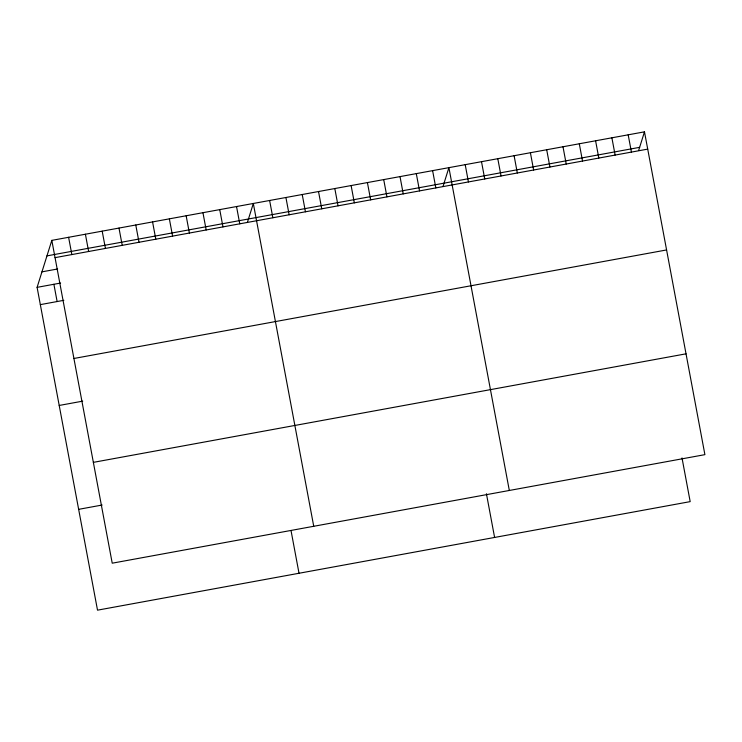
<?xml version="1.0" encoding="UTF-8"?>
<svg xmlns="http://www.w3.org/2000/svg" width="742" height="742" viewBox="0 0 742 742"><rect width="100%" height="100%" fill="white"/><g stroke="black" fill="none" stroke-linecap="round" stroke-linejoin="round"><path stroke-width="1.11" d="M682.009 457.935L690.181 501.629L97.517 610.165L37.1 287.349L51.819 240.371L644.483 131.835L704.9 454.651L112.227 563.187L51.819 240.371M247.466 222.164L253.328 203.475L313.736 526.282M443.048 186.353L448.91 167.655L509.318 490.471M638.63 150.533L644.483 131.835M46.959 255.879L639.632 147.343M55.047 257.65L647.72 149.114M41.96 271.85L57.626 268.975M37.1 287.349L60.612 283.045M40.337 304.628L63.84 300.315M73.922 358.479L666.585 249.943M59.202 405.457L82.714 401.144M93.362 462.359L686.035 353.823M78.643 509.337L102.155 505.033M628.186 134.821L631.423 152.091M611.89 137.808L615.127 155.078M595.594 140.794L598.822 158.065M579.298 143.772L582.526 161.051M562.992 146.758L566.229 164.038M546.696 149.745L549.933 167.015M530.4 152.731L533.628 170.001M514.104 155.718L517.332 172.988M497.799 158.695L501.036 175.975M481.502 161.682L484.739 178.961M465.206 164.668L468.434 181.948M432.605 170.641L435.842 187.911M486.427 493.755L494.599 537.44M416.308 173.628L419.545 190.898M400.012 176.605L403.24 193.885M383.716 179.592L386.944 196.871M367.411 182.578L370.648 199.848M351.114 185.565L354.351 202.835M334.818 188.551L338.046 205.822M318.522 191.529L321.75 208.808M302.217 194.515L305.454 211.795M285.92 197.502L289.157 214.772M269.624 200.488L272.861 217.758M236.531 206.545L239.768 223.824M291.05 530.688L299.017 573.26M219.743 209.624L222.971 226.894M202.946 212.694L206.183 229.974M186.159 215.774L189.386 233.044M169.362 218.844L172.598 236.123M152.574 221.923L155.801 239.193M135.777 225.002L139.014 242.272M118.989 228.072L122.217 245.352M102.192 231.152L105.429 248.422M85.404 234.222L88.632 251.501M68.607 237.301L71.844 254.571M53.888 284.279L57.125 301.549"/></g></svg>
